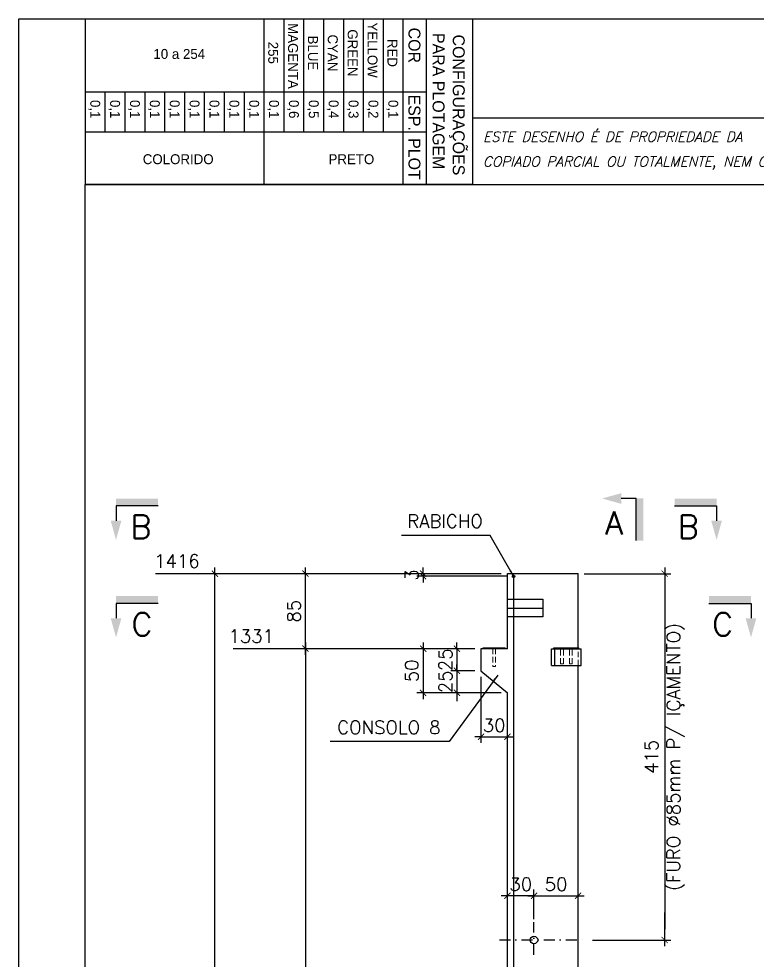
# Model space of a CAD drawing. Header units: centimetres. Extents: x 1658 to 19651, y 8082 to 11444.
# Drawn here: x 1658 to 2496, y 10376 to 11444 of the extents above; entities that cross this region are included whole.
import ezdxf
from ezdxf.enums import TextEntityAlignment as Align

# ---------------------------------------------------------------- set-up
doc = ezdxf.new("R2010")
doc.units = ezdxf.units.CM
doc.header["$LTSCALE"] = 50
doc.header["$MEASUREMENT"] = 0
doc.header["$PDMODE"] = 67
for name, pattern in [('DASHDOT', [1, 0.5, -0.25, 0, -0.25]), ('DASHED', [0.75, 0.5, -0.25]), ('HIDDEN', [0.375, 0.25, -0.125])]:
    doc.linetypes.add(name, pattern=pattern)
doc.layers.add('10 TRACEJADO', color=1, linetype='DASHED', lineweight=13)
for name, color, linetype in [('COTAS-PRECON', 1, 'Continuous'), ('FORMATO-PRECON', 2, 'Continuous'), ('HACHURAS-PRECON', 1, 'Continuous'), ('IND- CORTE-PRECON', 4, 'Continuous'), ('LINHA-01-PRECON', 1, 'Continuous'), ('LINHA-03-PRECON', 3, 'Continuous'), ('LINHA-04-PRECON', 4, 'Continuous'), ('TEXTO-35-PRECON', 5, 'Continuous')]:
    doc.layers.add(name, color=color, linetype=linetype)
doc.styles.add('R060', font='ACENT.shx', dxfattribs={"height": 75})
doc.styles.add('ROMANS', font='ROMANS.SHX', dxfattribs={"oblique": 15, "height": 3})
doc.styles.get("Standard").update_dxf_attribs({"font": 'romans.shx'})
doc.dimstyles.new('ESC75-75', dxfattribs={"dimscale": 0, "dimtxt": 15, "dimasz": 7, "dimexe": 7, "dimexo": 7, "dimgap": 5.5, "dimtad": 1, "dimdec": 1, "dimdsep": 46, "dimtxsty": 'Standard', "dimblk": 'ARCHTICK', "dimcen": 0.1, "dimdle": 7, "dimclrd": 256, "dimclre": 256, "dimclrt": 2, "dimadec": 0, "dimazin": 0, "dimtfac": 1, "dimtdec": 1, "dimtix": 1, "dimtmove": 2, "dimatfit": 3, "dimfxl": 1, "dimarcsym": 0})

# ---------------------------------------------------------------- blocks, each defined once
blk = doc.blocks.new('A$C0AF02B9D')
at = {"layer": 'FORMATO-PRECON', "color": 1}
for p, q in [((0, 585), (250, 585)), ((0, 0), (0, 585)), ((250, 585), (250, 0)), ((0, 480), (250, 480)), ((0, 450), (170.7, 450)), ((0, 420), (170.7, 420)), ((0, 390), (170.7, 390)), ((0, 360), (170.7, 360)), ((0, 330), (170.7, 330)), ((0, 300), (170.7, 300)), ((110.1, 240), (170.7, 240)), ((110.1, 210), (170.7, 210)), ((110.1, 180), (170.7, 180)), ((110.1, 150), (170.7, 150)), ((110.1, 150), (170.7, 150)), ((110.1, 120), (170.7, 120)), ((110.1, 120), (170.7, 120)), ((110.1, 90), (170.7, 90)), ((110.1, 90), (170.7, 90)), ((110.1, 60), (170.7, 60)), ((110.1, 60), (170.7, 60)), ((110.1, 30), (170.7, 30)), ((110.1, 30), (170.7, 30)), ((0, 0), (250, 0)), ((110.1, 0), (170.7, 0)), ((110.1, 0), (170.7, 0)), ((110.1, 0), (170.7, 0))]:
    blk.add_line(p, q, dxfattribs=at)
at = {"layer": 'FORMATO-PRECON'}
for p, q in [((0, 515), (250, 515)), ((110.1, 0), (110.1, 515)), ((170.7, 0), (170.7, 515)), ((0, 270), (250, 270))]:
    blk.add_line(p, q, dxfattribs=at)
at = {"layer": 'FORMATO-PRECON', "style": 'R060'}
for s, p in [('CONFIGURAÇÕES ', (133.4, 563.9)), ('PARA PLOTAGEM', (124.3, 533.7)), ('COR', (40, 497.3)), ('ESP.', (141.8, 497.3)), ('PLOT', (211.6, 497.3))]:
    blk.add_text(s, height=18, dxfattribs=at).set_placement(p, align=Align.MIDDLE)
at = {"layer": 'FORMATO-PRECON', "color": 1, "style": 'R060'}
for s, p in [('RED', (51.5, 464)), ('0,1', (136.5, 464)), ('YELLOW', (47.2, 434)), ('0,2', (136.5, 434)), ('0,3', (136.5, 404)), ('GREEN', (51.5, 404)), ('CYAN', (51.5, 374)), ('0,4', (136.5, 374)), ('BLUE', (51.5, 344)), ('0,5', (136.5, 344)), ('MAGENTA', (56.1, 314)), ('0,6', (136.5, 314)), ('255', (51.3, 284)), ('0,1', (136.5, 284)), ('0,1', (136.5, 254)), ('0,1', (136.5, 224)), ('0,1', (136.5, 194)), ('0,1', (136.5, 164)), ('0,1', (136.5, 134)), ('0,1', (136.5, 104)), ('0,1', (136.5, 74)), ('0,1', (136.5, 44)), ('0,1', (136.5, 14))]:
    blk.add_text(s, height=15, dxfattribs=at).set_placement(p, align=Align.MIDDLE)
for s, p in [('PRETO', (212, 402.1)), ('COLORIDO', (212, 140.6)), ('10 a 254', (53, 142.2))]:
    blk.add_text(s, height=15, rotation=90, dxfattribs=at).set_placement(p, align=Align.MIDDLE)
blk = doc.blocks.new('A$C432D58B7')
at = {"layer": 'LINHA-01-PRECON'}
blk.add_blockref('A$C0AF02B9D', (0, 0), dxfattribs=at)
blk = doc.blocks.new('A$C550964AD')
at = {"layer": 'LINHA-01-PRECON'}
blk.add_blockref('A$C432D58B7', (0, 0), dxfattribs=at)
blk = doc.blocks.new('A$C2E607E54')
at = {"layer": 'FORMATO-PRECON', "color": 6}
blk.add_line((1835, 4050), (685, 4050), dxfattribs=at)
at = {"layer": 'FORMATO-PRECON'}
for points in [[(0, 4200), (2970, 4200), (2970, 0), (0, 0)], [(685, 3950), (1835, 3950), (1835, 4050), (685, 4050)]]:
    blk.add_lwpolyline(points, close=True, dxfattribs=at)
at = {"layer": 'FORMATO-PRECON', "color": 6}
blk.add_lwpolyline([(100, 3950), (2870, 3950), (2870, 100), (100, 100)], close=True, dxfattribs=at)
at = {"layer": 'TEXTO-35-PRECON', "rotation": 270}
blk.add_blockref('A$C550964AD', (100, 4200), dxfattribs=at)
at = {"layer": 'FORMATO-PRECON', "style": 'ROMANS', "oblique": 15}
for s, p in [('ESTE DESENHO É DE PROPRIEDADE DA                            NÃO PODENDO SER', (700.8, 4014.4)), ('COPIADO PARCIAL OU TOTALMENTE, NEM CEDIDO A TERCEIROS SEM A PRÉVIA AUTORIZAÇÃO.', (700.8, 3977))]:
    blk.add_text(s, height=15, dxfattribs=at).set_placement(p)
blk = doc.blocks.new('_ArchTick')
at = {"color": 0, "linetype": 'ByBlock', "const_width": 0.15}
blk.add_lwpolyline([(-0.5, -0.5), (0.5, 0.5)], dxfattribs=at)
blk = doc.blocks.new('*D39')
at = {"layer": 'Defpoints', "color": 0, "transparency": 16777216}
for p in [(2181.7, 10730.4), (1982.9, 9938.4), (2181.7, 9938.4)]:
    blk.add_point(p, dxfattribs=at)
at = {"layer": 'LINHA-01-PRECON', "lineweight": -2, "transparency": 16777216}
for p, q in [((2174.7, 10730.4), (1975.9, 10730.4)), ((1982.9, 10737.4), (1982.9, 9931.4)), ((2174.7, 9938.4), (1975.9, 9938.4))]:
    blk.add_line(p, q, dxfattribs=at)
at = {"layer": 'LINHA-01-PRECON', "lineweight": -2, "transparency": 16777216, "xscale": 7, "yscale": 7, "zscale": 7}
for p, rotation in [((1982.9, 10730.4), 90), ((1982.9, 9938.4), 270)]:
    blk.add_blockref('_ArchTick', p, dxfattribs=dict(at, rotation=rotation))
at = {"layer": 'LINHA-01-PRECON', "color": 2, "transparency": 16777216, "insert": (1969.9, 10334.4), "char_height": 15, "attachment_point": 5, "rotation": 90}
blk.add_mtext('792', dxfattribs=at)
blk = doc.blocks.new('*D40')
at = {"layer": 'Defpoints', "color": 0, "transparency": 16777216}
for p in [(2181.7, 10730.4), (2154.5, 10705.4), (2181.7, 10705.4)]:
    blk.add_point(p, dxfattribs=at)
at = {"layer": 'LINHA-01-PRECON', "lineweight": -2, "transparency": 16777216}
for p, q in [((2174.7, 10730.4), (2147.5, 10730.4)), ((2154.5, 10730.4), (2154.5, 10737.4)), ((2154.5, 10730.4), (2154.5, 10705.4)), ((2174.7, 10705.4), (2147.5, 10705.4)), ((2154.5, 10705.4), (2154.5, 10698.4))]:
    blk.add_line(p, q, dxfattribs=at)
at = {"layer": 'LINHA-01-PRECON', "lineweight": -2, "transparency": 16777216, "xscale": 7, "yscale": 7, "zscale": 7}
for p, rotation in [((2154.5, 10730.4), 270), ((2154.5, 10705.4), 90)]:
    blk.add_blockref('_ArchTick', p, dxfattribs=dict(at, rotation=rotation))
at = {"layer": 'LINHA-01-PRECON', "color": 2, "transparency": 16777216, "insert": (2141.5, 10717.9), "char_height": 15, "attachment_point": 5, "rotation": 90}
blk.add_mtext('25', dxfattribs=at)
blk = doc.blocks.new('*D42')
at = {"layer": 'Defpoints', "color": 0, "transparency": 16777216}
for p in [(2181.7, 10730.4), (2116.2, 10680.4), (2211.7, 10680.4)]:
    blk.add_point(p, dxfattribs=at)
at = {"layer": 'LINHA-01-PRECON', "lineweight": -2, "transparency": 16777216}
for p, q in [((2174.7, 10730.4), (2109.2, 10730.4)), ((2116.2, 10737.4), (2116.2, 10673.4)), ((2204.7, 10680.4), (2109.2, 10680.4))]:
    blk.add_line(p, q, dxfattribs=at)
at = {"layer": 'LINHA-01-PRECON', "lineweight": -2, "transparency": 16777216, "xscale": 7, "yscale": 7, "zscale": 7}
for p, rotation in [((2116.2, 10730.4), 90), ((2116.2, 10680.4), 270)]:
    blk.add_blockref('_ArchTick', p, dxfattribs=dict(at, rotation=rotation))
at = {"layer": 'LINHA-01-PRECON', "color": 2, "transparency": 16777216, "insert": (2103.2, 10705.4), "char_height": 15, "attachment_point": 5, "rotation": 90}
blk.add_mtext('50', dxfattribs=at)
blk = doc.blocks.new('*D43')
at = {"layer": 'Defpoints', "color": 0, "transparency": 16777216}
for p in [(2181.7, 10705.4), (2211.7, 10630.6), (2211.7, 10630.6)]:
    blk.add_point(p, dxfattribs=at)
at = {"layer": 'LINHA-01-PRECON', "lineweight": -2, "transparency": 16777216}
for p, q in [((2181.7, 10698.4), (2181.7, 10623.6)), ((2181.7, 10630.6), (2174.7, 10630.6)), ((2181.7, 10630.6), (2211.7, 10630.6)), ((2211.7, 10630.6), (2218.7, 10630.6)), ((2211.7, 10623.6), (2211.7, 10623.6))]:
    blk.add_line(p, q, dxfattribs=at)
at = {"layer": 'LINHA-01-PRECON', "lineweight": -2, "transparency": 16777216, "xscale": 7, "yscale": 7, "zscale": 7}
blk.add_blockref('_ArchTick', (2181.7, 10630.6), dxfattribs=at)
at = {"layer": 'LINHA-01-PRECON', "lineweight": -2, "transparency": 16777216, "xscale": 7, "yscale": 7, "zscale": 7, "rotation": 180}
blk.add_blockref('_ArchTick', (2211.7, 10630.6), dxfattribs=at)
at = {"layer": 'LINHA-01-PRECON', "color": 2, "transparency": 16777216, "insert": (2196.7, 10643.6), "char_height": 15, "attachment_point": 5}
blk.add_mtext('30', dxfattribs=at)
blk = doc.blocks.new('*D41')
at = {"layer": 'COTAS-PRECON', "lineweight": -2, "transparency": 16777216}
blk.add_line((1975.9, 10730.4), (1901.1, 10730.4), dxfattribs=at)
at = {"layer": 'Defpoints', "color": 0, "transparency": 16777216}
for p in [(1901.1, 10730.4), (1982.9, 10730.4), (2251.7, 9399.4)]:
    blk.add_point(p, dxfattribs=at)
at = {"layer": 'COTAS-PRECON', "color": 2, "transparency": 16777216, "insert": (1921.5, 10744.7), "char_height": 15, "attachment_point": 5}
blk.add_mtext('1331', dxfattribs=at)
blk = doc.blocks.new('*D38')
at = {"layer": 'Defpoints', "color": 0, "transparency": 16777216}
for p in [(1982.9, 10815.4), (2211.7, 10815.4), (2181.7, 10730.4)]:
    blk.add_point(p, dxfattribs=at)
at = {"layer": 'LINHA-01-PRECON', "lineweight": -2, "transparency": 16777216}
for p, q in [((2204.7, 10815.4), (1975.9, 10815.4)), ((1982.9, 10723.4), (1982.9, 10822.4)), ((2174.7, 10730.4), (1975.9, 10730.4))]:
    blk.add_line(p, q, dxfattribs=at)
at = {"layer": 'LINHA-01-PRECON', "lineweight": -2, "transparency": 16777216, "xscale": 7, "yscale": 7, "zscale": 7}
for p, rotation in [((1982.9, 10815.4), 90), ((1982.9, 10730.4), 270)]:
    blk.add_blockref('_ArchTick', p, dxfattribs=dict(at, rotation=rotation))
at = {"layer": 'LINHA-01-PRECON', "color": 2, "transparency": 16777216, "insert": (1969.9, 10772.9), "char_height": 15, "attachment_point": 5, "rotation": 90}
blk.add_mtext('85', dxfattribs=at)
blk = doc.blocks.new('*D44')
at = {"layer": 'Defpoints', "color": 0, "transparency": 16777216}
for p in [(2181.7, 10705.4), (2154.5, 10680.4), (2211.7, 10680.4)]:
    blk.add_point(p, dxfattribs=at)
at = {"layer": 'LINHA-01-PRECON', "lineweight": -2, "transparency": 16777216}
for p, q in [((2154.5, 10705.4), (2154.5, 10712.4)), ((2174.7, 10705.4), (2147.5, 10705.4)), ((2154.5, 10705.4), (2154.5, 10680.4)), ((2204.7, 10680.4), (2147.5, 10680.4)), ((2154.5, 10680.4), (2154.5, 10673.4))]:
    blk.add_line(p, q, dxfattribs=at)
at = {"layer": 'LINHA-01-PRECON', "lineweight": -2, "transparency": 16777216, "xscale": 7, "yscale": 7, "zscale": 7}
for p, rotation in [((2154.5, 10705.4), 270), ((2154.5, 10680.4), 90)]:
    blk.add_blockref('_ArchTick', p, dxfattribs=dict(at, rotation=rotation))
at = {"layer": 'LINHA-01-PRECON', "color": 2, "transparency": 16777216, "insert": (2141.5, 10692.9), "char_height": 15, "attachment_point": 5, "rotation": 90}
blk.add_mtext('25', dxfattribs=at)
blk = doc.blocks.new('*D51')
at = {"layer": 'Defpoints', "color": 0, "transparency": 16777216}
for p in [(1880.4, 10815.4), (2211.7, 10815.4), (2211.7, 9399.4)]:
    blk.add_point(p, dxfattribs=at)
at = {"layer": 'LINHA-01-PRECON', "lineweight": -2, "transparency": 16777216}
for p, q in [((2204.7, 10815.4), (1873.4, 10815.4)), ((1880.4, 9392.4), (1880.4, 10822.4)), ((2204.7, 9399.4), (1873.4, 9399.4))]:
    blk.add_line(p, q, dxfattribs=at)
at = {"layer": 'LINHA-01-PRECON', "lineweight": -2, "transparency": 16777216, "xscale": 7, "yscale": 7, "zscale": 7}
for p, rotation in [((1880.4, 10815.4), 90), ((1880.4, 9399.4), 270)]:
    blk.add_blockref('_ArchTick', p, dxfattribs=dict(at, rotation=rotation))
at = {"layer": 'LINHA-01-PRECON', "color": 2, "transparency": 16777216, "insert": (1867.4, 10107.4), "char_height": 15, "attachment_point": 5, "rotation": 90}
blk.add_mtext('1416', dxfattribs=at)
blk = doc.blocks.new('*D52')
at = {"layer": 'COTAS-PRECON', "lineweight": -2, "transparency": 16777216}
blk.add_line((1873.4, 10815.4), (1813.2, 10815.4), dxfattribs=at)
at = {"layer": 'Defpoints', "color": 0, "transparency": 16777216}
for p in [(1813.2, 10815.4), (1880.4, 10815.4), (2251.7, 9399.4)]:
    blk.add_point(p, dxfattribs=at)
at = {"layer": 'COTAS-PRECON', "color": 2, "transparency": 16777216, "insert": (1837.4, 10829.7), "char_height": 15, "attachment_point": 5}
blk.add_mtext('1416', dxfattribs=at)
blk = doc.blocks.new('*D87')
at = {"layer": 'Defpoints', "color": 0, "transparency": 16777216}
for p in [(2211.7, 10815.4), (2116.2, 10812.4), (2218.7, 10812.4)]:
    blk.add_point(p, dxfattribs=at)
at = {"layer": 'LINHA-01-PRECON', "lineweight": -2, "transparency": 16777216}
for p, q in [((2204.7, 10815.4), (2109.2, 10815.4)), ((2116.2, 10815.4), (2116.2, 10822.4)), ((2116.2, 10815.4), (2116.2, 10812.4)), ((2211.7, 10812.4), (2109.2, 10812.4)), ((2116.2, 10812.4), (2116.2, 10805.4))]:
    blk.add_line(p, q, dxfattribs=at)
at = {"layer": 'LINHA-01-PRECON', "lineweight": -2, "transparency": 16777216, "xscale": 7, "yscale": 7, "zscale": 7}
for p, rotation in [((2116.2, 10815.4), 270), ((2116.2, 10812.4), 90)]:
    blk.add_blockref('_ArchTick', p, dxfattribs=dict(at, rotation=rotation))
at = {"layer": 'LINHA-01-PRECON', "color": 2, "transparency": 16777216, "insert": (2103.2, 10813.9), "char_height": 15, "attachment_point": 5, "rotation": 90}
blk.add_mtext('3', dxfattribs=at)
blk = doc.blocks.new('IND-CORTE-')
at = {"layer": 'IND- CORTE-PRECON', "color": 1}
for p, q in [((-11.2, 63.5), (-33.6, 63.5)), ((-11.2, 0), (-11.2, 63.5))]:
    blk.add_line(p, q, dxfattribs=at)
for points in [[(-33.6, 71.5), (-62.5, 63.5), (-33.6, 55.4)], [(0, 0), (-11.2, 0), (0, 63.5), (-11.2, 63.5)]]:
    blk.add_solid(points, dxfattribs=at)
at = {"layer": 'IND- CORTE-PRECON', "linetype": 'Continuous', "style": 'ROMANS', "flags": 8}
blk.add_attdef('B', (-57.7, 9.1), '', height=35, dxfattribs=at)
blk = doc.blocks.new('*D350')
at = {"layer": 'Defpoints', "color": 0, "transparency": 16777216}
for p in [(2291.7, 10815.4), (2300.8, 10400.4), (2389.7, 10400.4)]:
    blk.add_point(p, dxfattribs=at)
at = {"layer": 'LINHA-01-PRECON', "lineweight": -2, "transparency": 16777216}
for p, q in [((2298.7, 10815.4), (2396.7, 10815.4)), ((2389.7, 10822.4), (2389.7, 10784.1)), ((2389.7, 10393.4), (2389.7, 10431.7)), ((2307.8, 10400.4), (2396.7, 10400.4))]:
    blk.add_line(p, q, dxfattribs=at)
at = {"layer": 'LINHA-01-PRECON', "lineweight": -2, "transparency": 16777216, "xscale": 7, "yscale": 7, "zscale": 7}
for p, rotation in [((2389.7, 10815.4), 90), ((2389.7, 10400.4), 270)]:
    blk.add_blockref('_ArchTick', p, dxfattribs=dict(at, rotation=rotation))
at = {"layer": 'LINHA-01-PRECON', "color": 2, "transparency": 16777216, "insert": (2389.7, 10607.9), "char_height": 15, "attachment_point": 5, "rotation": 90}
blk.add_mtext('415\\P(FURO %%C85mm P/ IÇAMENTO)', dxfattribs=at)
blk = doc.blocks.new('*D351')
at = {"layer": 'Defpoints', "color": 0, "transparency": 16777216}
for p in [(2211.7, 10450.5), (2211.7, 10450.5), (2241.7, 10417)]:
    blk.add_point(p, dxfattribs=at)
at = {"layer": 'LINHA-01-PRECON', "lineweight": -2, "transparency": 16777216}
for p, q in [((2241.7, 10424), (2241.7, 10457.5)), ((2211.7, 10450.5), (2204.7, 10450.5)), ((2241.7, 10450.5), (2211.7, 10450.5)), ((2241.7, 10450.5), (2248.7, 10450.5))]:
    blk.add_line(p, q, dxfattribs=at)
at = {"layer": 'LINHA-01-PRECON', "lineweight": -2, "transparency": 16777216, "xscale": 7, "yscale": 7, "zscale": 7}
blk.add_blockref('_ArchTick', (2211.7, 10450.5), dxfattribs=at)
at = {"layer": 'LINHA-01-PRECON', "lineweight": -2, "transparency": 16777216, "xscale": 7, "yscale": 7, "zscale": 7, "rotation": 180}
blk.add_blockref('_ArchTick', (2241.7, 10450.5), dxfattribs=at)
at = {"layer": 'LINHA-01-PRECON', "color": 2, "transparency": 16777216, "insert": (2226.7, 10463.5), "char_height": 15, "attachment_point": 5}
blk.add_mtext('30', dxfattribs=at)
blk = doc.blocks.new('*D352')
at = {"layer": 'Defpoints', "color": 0, "transparency": 16777216}
for p in [(2291.7, 10450.5), (2291.7, 10450.5), (2241.7, 10417)]:
    blk.add_point(p, dxfattribs=at)
at = {"layer": 'LINHA-01-PRECON', "lineweight": -2, "transparency": 16777216}
for p, q in [((2241.7, 10424), (2241.7, 10457.5)), ((2234.7, 10450.5), (2298.7, 10450.5))]:
    blk.add_line(p, q, dxfattribs=at)
at = {"layer": 'LINHA-01-PRECON', "lineweight": -2, "transparency": 16777216, "xscale": 7, "yscale": 7, "zscale": 7, "rotation": 180}
blk.add_blockref('_ArchTick', (2241.7, 10450.5), dxfattribs=at)
at = {"layer": 'LINHA-01-PRECON', "lineweight": -2, "transparency": 16777216, "xscale": 7, "yscale": 7, "zscale": 7}
blk.add_blockref('_ArchTick', (2291.7, 10450.5), dxfattribs=at)
at = {"layer": 'LINHA-01-PRECON', "color": 2, "transparency": 16777216, "insert": (2266.7, 10463.5), "char_height": 15, "attachment_point": 5}
blk.add_mtext('50', dxfattribs=at)

msp = doc.modelspace()

# ---------------------------------------------------------------- hatches: boundary and pattern name
at = {"layer": 'LINHA-04-PRECON'}
h = msp.add_hatch(color=256, dxfattribs=at)
h.dxf.hatch_style = 1
h.paths.add_polyline_path([(2217.16, 10812.41, -1), (2220.16, 10812.41, -1)])

# ---------------------------------------------------------------- linework, layer by layer
at = {"layer": '10 TRACEJADO', "linetype": 'HIDDEN', "ltscale": 0.5, "extrusion": (0, 1, 0)}
for p, q in [((2195.06, 10731.41), (2198.26, 10731.41)), ((2195.06, 10731.41), (2195.06, 10730.41)), ((2195.06, 10730.41), (2195.06, 10710.41)), ((2198.26, 10731.41), (2198.26, 10730.41)), ((2198.26, 10730.41), (2198.26, 10710.41)), ((2271.89, 10730.41), (2271.89, 10731.41)), ((2271.89, 10713.41), (2271.89, 10730.41)), ((2275.09, 10730.41), (2275.09, 10731.41)), ((2275.09, 10713.41), (2275.09, 10730.41)), ((2281.82, 10730.41), (2281.82, 10731.41)), ((2281.82, 10713.41), (2281.82, 10730.41)), ((2285.02, 10730.41), (2285.02, 10731.41)), ((2285.02, 10713.41), (2285.02, 10730.41)), ((2289.44, 10730.41), (2289.44, 10731.41)), ((2291.66, 10730.41), (2291.66, 10731.41)), ((2291.66, 10711.41), (2291.66, 10730.41)), ((2198.26, 10710.41), (2195.06, 10710.41)), ((2275.09, 10713.41), (2271.89, 10713.41)), ((2285.02, 10713.41), (2281.82, 10713.41))]:
    msp.add_line(p, q, dxfattribs=at)
at = {"layer": 'LINHA-01-PRECON'}
for p, q in [((2389.7, 10803.26), (2389.7, 10412.55)), ((2154.52, 10700.41), (2154.52, 10670.78))]:
    msp.add_line(p, q, dxfattribs=at)
at = {"layer": 'LINHA-01-PRECON', "linetype": 'DASHDOT', "ltscale": 0.5}
for p, q in [((2241.66, 10383.78), (2241.66, 10420.54)), ((2202.5, 10400.41), (2301.29, 10400.41))]:
    msp.add_line(p, q, dxfattribs=at)
at = {"layer": 'LINHA-03-PRECON', "extrusion": (0, 1, 0)}
for p, q in [((2211.66, 10815.41), (2291.66, 10815.41)), ((2211.66, 10786.41), (2211.66, 10815.41)), ((2291.66, 10731.41), (2291.66, 10815.41)), ((2211.66, 10776.41), (2211.66, 10786.41)), ((2211.66, 10786.41), (2251.66, 10786.41)), ((2251.66, 10786.41), (2251.66, 10776.41)), ((2211.66, 10766.41), (2211.66, 10776.41)), ((2211.66, 10776.41), (2251.66, 10776.41)), ((2251.66, 10776.41), (2251.66, 10766.41)), ((2251.66, 10766.41), (2211.66, 10766.41)), ((2211.66, 10730.41), (2211.66, 10766.41)), ((2211.66, 10730.41), (2181.66, 10730.41)), ((2181.66, 10730.41), (2181.66, 10705.41)), ((2184.16, 10731.41), (2209.16, 10731.41)), ((2184.16, 10730.41), (2184.16, 10731.41)), ((2209.16, 10730.41), (2184.16, 10730.41)), ((2209.16, 10730.41), (2209.16, 10731.41)), ((2261.45, 10711.41), (2261.45, 10730.41)), ((2261.45, 10730.41), (2265.39, 10730.41)), ((2264.26, 10731.41), (2267.58, 10731.41)), ((2264.26, 10730.41), (2264.26, 10731.41)), ((2265.39, 10730.41), (2295.18, 10730.41)), ((2265.39, 10711.41), (2265.39, 10730.41)), ((2267.58, 10731.41), (2292.41, 10731.41)), ((2267.58, 10730.41), (2267.58, 10731.41)), ((2292.41, 10730.41), (2292.41, 10731.41)), ((2295.18, 10711.41), (2295.18, 10730.41)), ((2261.45, 10711.41), (2265.39, 10711.41)), ((2265.39, 10711.41), (2295.18, 10711.41)), ((2291.66, 10267.41), (2291.66, 10711.41)), ((2181.66, 10705.41), (2211.66, 10680.41)), ((2211.66, 10267.41), (2211.66, 10680.41))]:
    msp.add_line(p, q, dxfattribs=at)
at = {"layer": 'LINHA-03-PRECON'}
msp.add_circle((2241.66, 10400.41), 4.25, dxfattribs=at)
at = {"layer": 'LINHA-04-PRECON', "extrusion": (0, 1, 0)}
msp.add_line((2218.66, 10812.41), (2218.66, 9549.41), dxfattribs=at)
at = {"layer": 'LINHA-04-PRECON'}
msp.add_circle((2218.66, 10812.41), 1.5, dxfattribs=at)

# ---------------------------------------------------------------- block references
at = {"layer": 'HACHURAS-PRECON', "xscale": 0.7499999999999996, "yscale": 0.7499999999999996, "zscale": 0.7499999999999996}
msp.add_blockref('A$C2E607E54', (1658.36, 8293.94), dxfattribs=at)
at = {"layer": 'TEXTO-35-PRECON', "linetype": 'ByBlock'}
ref = msp.add_blockref('IND-CORTE-', (1816.02, 10900.55), dxfattribs=dict(at, xscale=0.75, yscale=0.75, zscale=0.75, rotation=90.00000000000001))
ref.add_attrib('B', 'B', (1784.86, 10855.39), dxfattribs={"layer": 'IND- CORTE-PRECON', "color": 5, "linetype": 'Continuous', "height": 26.25, "style": 'ROMANS', "flags": 8})
ref = msp.add_blockref('IND-CORTE-', (2365.72, 10852.95), dxfattribs=dict(at, xscale=0.75, yscale=0.75, zscale=0.75))
ref.add_attrib('B', 'A', (2322.43, 10859.75), dxfattribs={"layer": 'IND- CORTE-PRECON', "color": 5, "linetype": 'Continuous', "height": 26.25, "style": 'ROMANS', "flags": 8})
ref = msp.add_blockref('IND-CORTE-', (2400.88, 10900.55), dxfattribs=dict(at, xscale=-0.75, yscale=0.75, zscale=0.75, rotation=270))
ref.add_attrib('B', 'B', (2404.55, 10855.39), dxfattribs={"layer": 'IND- CORTE-PRECON', "color": 5, "linetype": 'Continuous', "height": 26.25, "style": 'ROMANS', "flags": 8})
ref = msp.add_blockref('IND-CORTE-', (1816.02, 10790.04), dxfattribs=dict(at, xscale=0.75, yscale=0.75, zscale=0.75, rotation=90.00000000000001))
ref.add_attrib('B', 'C', (1786.11, 10744.88), dxfattribs={"layer": 'IND- CORTE-PRECON', "color": 5, "linetype": 'Continuous', "height": 26.25, "style": 'ROMANS', "flags": 8})
ref = msp.add_blockref('IND-CORTE-', (2439.84, 10790.04), dxfattribs=dict(at, xscale=-0.75, yscale=0.75, zscale=0.75, rotation=270))
ref.add_attrib('B', 'C', (2443.51, 10744.88), dxfattribs={"layer": 'IND- CORTE-PRECON', "color": 5, "linetype": 'Continuous', "height": 26.25, "style": 'ROMANS', "flags": 8})

# ---------------------------------------------------------------- texts
at = {"layer": 'COTAS-PRECON', "color": 2, "char_height": 15, "attachment_point": 5}
for s, insert in [('\\A1;RABICHO', (2141.02, 10874.81, 0.02)), ('\\A1;CONSOLO 8', (2077.37, 10641.29, 0.02))]:
    msp.add_mtext(s, dxfattribs=dict(at, insert=insert))

# ---------------------------------------------------------------- dimensions: what is measured, and where the dimension line sits
at = {"layer": 'COTAS-PRECON'}
for feature_location, offset, picture, middle in [((1880.39, 10815.41), (-67.21, 0), '*D52', (1837.43, 10829.69)), ((1982.91, 10730.41), (-81.79, 0), '*D41', (1921.49, 10744.69))]:
    dim = msp.add_ordinate_dim(feature_location=feature_location, offset=offset, dtype=0, origin=(2251.66, 9399.41), dimstyle='ESC75-75', override={"dimscale": 1}, dxfattribs=at)
    dim.commit()
    dim.dimension.update_dxf_attribs({"geometry": picture, "text_midpoint": middle})
at = {"layer": 'LINHA-01-PRECON'}
for base, p1, p2, angle, picture, middle in [((1880.39, 10815.41), (2211.66, 9399.41), (2211.66, 10815.41), 90, '*D51', (1867.39, 10107.41)), ((1982.91, 10815.41), (2181.66, 10730.41), (2211.66, 10815.41), 270, '*D38', (1969.91, 10772.91)), ((2116.19, 10812.41), (2211.66, 10815.41), (2218.66, 10812.41), 90, '*D87', (2103.19, 10813.91)), ((1982.91, 9938.41), (2181.66, 10730.41), (2181.66, 9938.41), 90, '*D39', (1969.91, 10334.41)), ((2116.19, 10680.41), (2181.66, 10730.41), (2211.66, 10680.41), 90, '*D42', (2103.19, 10705.41)), ((2154.52, 10705.41), (2181.66, 10730.41), (2181.66, 10705.41), 90, '*D40', (2141.52, 10717.91)), ((2154.52, 10680.41), (2181.66, 10705.41), (2211.66, 10680.41), 90, '*D44', (2141.52, 10692.91)), ((2291.66, 10450.53), (2241.66, 10417.03), (2291.66, 10450.53), 180, '*D352', (2266.66, 10463.53))]:
    dim = msp.add_linear_dim(base=base, p1=p1, p2=p2, angle=angle, dimstyle='ESC75-75', override={"dimscale": 1}, dxfattribs=at)
    dim.commit()
    dim.dimension.update_dxf_attribs({"geometry": picture, "text_midpoint": middle})
dim = msp.add_linear_dim(base=(2389.7, 10400.41), p1=(2291.66, 10815.41), p2=(2300.82, 10400.41), angle=90, text='<>\\P(FURO %%C85mm P/ IÇAMENTO)', dimstyle='ESC75-75', override={"dimscale": 1}, dxfattribs=at)
dim.commit()
dim.dimension.update_dxf_attribs({"geometry": '*D350', "text_midpoint": (2389.7, 10607.91), "dimtype": 160})
for base, p1, p2, picture, middle in [((2211.66, 10630.63), (2181.66, 10705.41), (2211.66, 10630.63), '*D43', (2196.66, 10643.63)), ((2211.66, 10450.53), (2241.66, 10417.03), (2211.66, 10450.53), '*D351', (2226.66, 10463.53))]:
    dim = msp.add_linear_dim(base=base, p1=p1, p2=p2, dimstyle='ESC75-75', override={"dimscale": 1}, dxfattribs=at)
    dim.commit()
    dim.dimension.update_dxf_attribs({"geometry": picture, "text_midpoint": middle})

# ---------------------------------------------------------------- leaders
at = {"layer": 'COTAS-PRECON'}
for points in [[(2218.66, 10812.41), (2191.94, 10858.83), (2091.75, 10858.83)], [(2200.66, 10700.34), (2145.82, 10625.3), (2010.96, 10625.3)]]:
    msp.add_leader(points, dimstyle='ESC75-75', override={"dimscale": 1}, dxfattribs=at)

doc.saveas('drawing.dxf')
